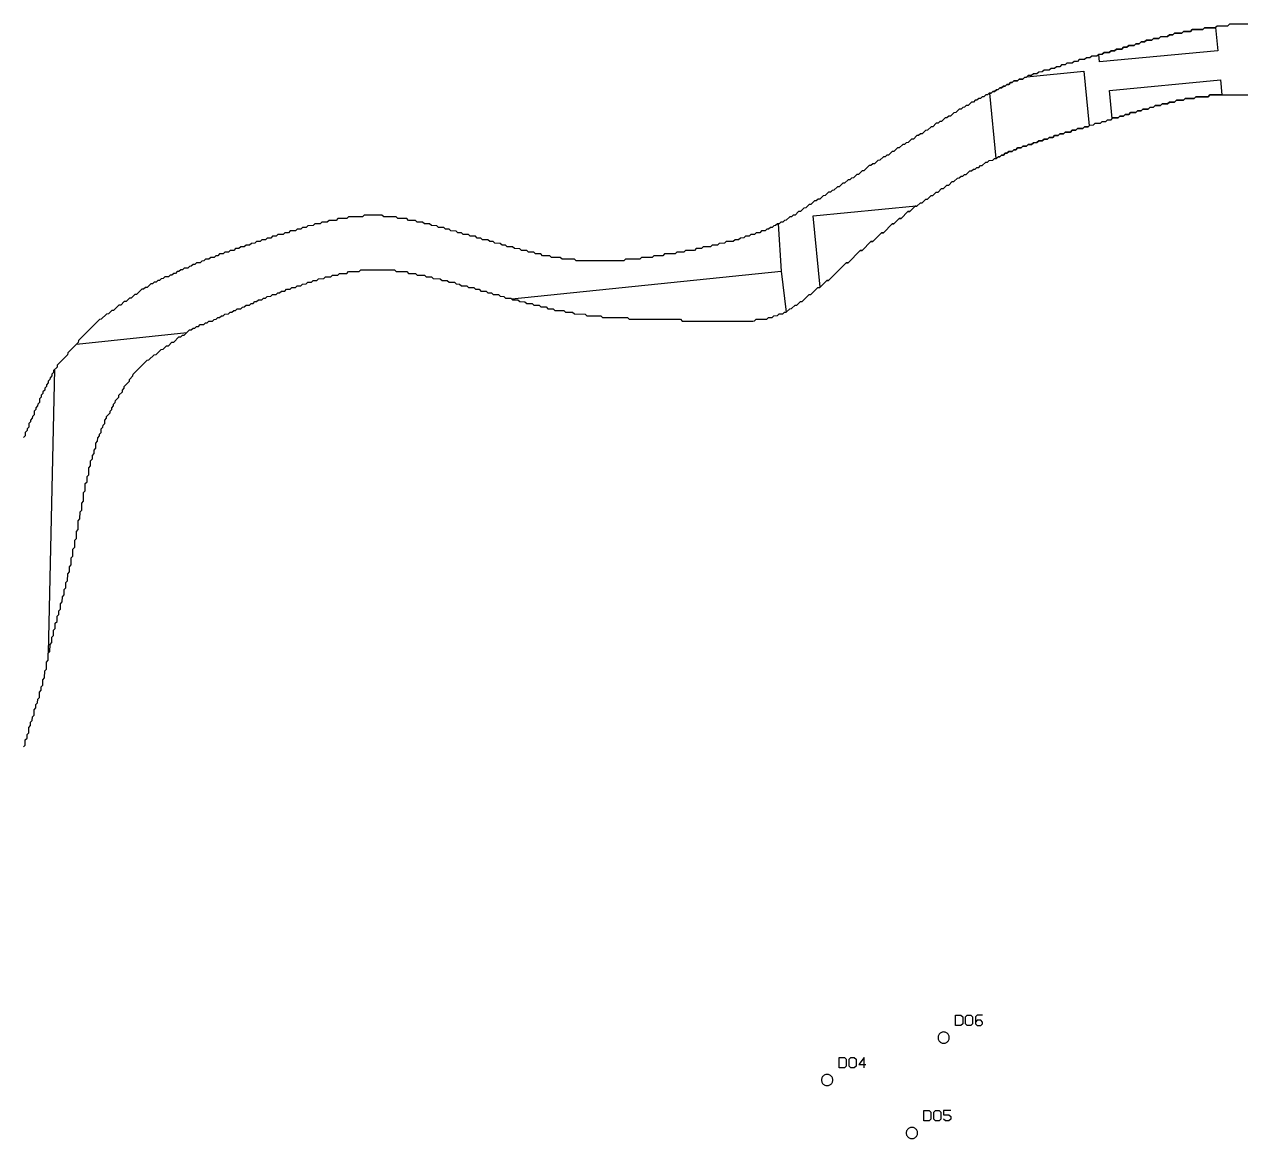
# Model space of a CAD drawing. Header units: millimetres. Extents: x 0 to 1219, y 0 to 1240.
# Drawn here: x 340.2 to 684.7, y 558.1 to 873.5 of the extents above; entities that cross this region are included whole.
import ezdxf

# ---------------------------------------------------------------- set-up
doc = ezdxf.new("R2010")
doc.units = ezdxf.units.MM
for name, color, linetype in [('CUT_DOWEL_3.2', 2, 'Continuous'), ('CUT_OUTER', 1, 'Continuous'), ('ENGRAVE_BLDG_BOX', 5, 'Continuous'), ('ENGRAVE_BLDG_FOOTPRINT', 8, 'Continuous'), ('ENGRAVE_NEXT', 3, 'Continuous'), ('ENGRAVE_SITE_BOUNDARY', 6, 'Continuous'), ('ENGRAVE_TEXT', 2, 'Continuous')]:
    doc.layers.add(name, color=color, linetype=linetype)

msp = doc.modelspace()

# ---------------------------------------------------------------- linework, layer by layer
at = {"layer": 'CUT_DOWEL_3.2'}
for points in [[(602.18, 586.69), (602.17, 586.9), (602.13, 587.1), (602.06, 587.3), (601.97, 587.49), (601.85, 587.66), (601.71, 587.82), (601.55, 587.96), (601.38, 588.07), (601.19, 588.17), (601, 588.23), (600.79, 588.27), (600.58, 588.29), (600.37, 588.27), (600.17, 588.23), (599.97, 588.17), (599.78, 588.07), (599.61, 587.96), (599.45, 587.82), (599.31, 587.66), (599.2, 587.49), (599.1, 587.3), (599.04, 587.1), (598.99, 586.9), (598.98, 586.69), (598.99, 586.48), (599.04, 586.27), (599.1, 586.08), (599.2, 585.89), (599.31, 585.71), (599.45, 585.56), (599.61, 585.42), (599.78, 585.3), (599.97, 585.21), (600.17, 585.14), (600.37, 585.1), (600.58, 585.09), (600.79, 585.1), (601, 585.14), (601.19, 585.21), (601.38, 585.3), (601.55, 585.42), (601.71, 585.56), (601.85, 585.71), (601.97, 585.89), (602.06, 586.08), (602.13, 586.27), (602.17, 586.48), (602.18, 586.69)], [(569.18, 574.69), (569.17, 574.9), (569.13, 575.1), (569.06, 575.3), (568.97, 575.49), (568.85, 575.66), (568.71, 575.82), (568.55, 575.96), (568.38, 576.07), (568.19, 576.17), (568, 576.23), (567.79, 576.27), (567.58, 576.29), (567.37, 576.27), (567.17, 576.23), (566.97, 576.17), (566.78, 576.07), (566.61, 575.96), (566.45, 575.82), (566.31, 575.66), (566.2, 575.49), (566.1, 575.3), (566.04, 575.1), (565.99, 574.9), (565.98, 574.69), (565.99, 574.48), (566.04, 574.27), (566.1, 574.08), (566.2, 573.89), (566.31, 573.71), (566.45, 573.56), (566.61, 573.42), (566.78, 573.3), (566.97, 573.21), (567.17, 573.14), (567.37, 573.1), (567.58, 573.09), (567.79, 573.1), (568, 573.14), (568.19, 573.21), (568.38, 573.3), (568.55, 573.42), (568.71, 573.56), (568.85, 573.71), (568.97, 573.89), (569.06, 574.08), (569.13, 574.27), (569.17, 574.48), (569.18, 574.69)], [(593.18, 559.69), (593.17, 559.9), (593.13, 560.1), (593.06, 560.3), (592.97, 560.49), (592.85, 560.66), (592.71, 560.82), (592.55, 560.96), (592.38, 561.07), (592.19, 561.17), (592, 561.23), (591.79, 561.27), (591.58, 561.29), (591.37, 561.27), (591.17, 561.23), (590.97, 561.17), (590.78, 561.07), (590.61, 560.96), (590.45, 560.82), (590.31, 560.66), (590.2, 560.49), (590.1, 560.3), (590.04, 560.1), (589.99, 559.9), (589.98, 559.69), (589.99, 559.48), (590.04, 559.27), (590.1, 559.08), (590.2, 558.89), (590.31, 558.71), (590.45, 558.56), (590.61, 558.42), (590.78, 558.3), (590.97, 558.21), (591.17, 558.14), (591.37, 558.1), (591.58, 558.09), (591.79, 558.1), (592, 558.14), (592.19, 558.21), (592.38, 558.3), (592.55, 558.42), (592.71, 558.56), (592.85, 558.71), (592.97, 558.89), (593.06, 559.08), (593.13, 559.27), (593.17, 559.48), (593.18, 559.69)]]:
    msp.add_lwpolyline(points, close=True, dxfattribs=at)
at = {"layer": 'CUT_OUTER'}
msp.add_lwpolyline([(689, 873.52), (681.5, 873.52), (681, 873.03), (678, 873.02), (677.5, 872.53), (674.5, 872.52), (674, 872.03), (671, 872.02), (670.5, 871.53), (668.5, 871.52), (668, 871.03), (666, 871.02), (665.5, 870.53), (664.5, 870.52), (664, 870.03), (662, 870.02), (661.5, 869.53), (660, 869.52), (659.5, 869.03), (658, 869.02), (657.5, 868.53), (656.5, 868.52), (656, 868.03), (655, 868.02), (654.5, 867.53), (653, 867.52), (652.5, 867.03), (651.5, 867.02), (651, 866.53), (649.5, 866.52), (649, 866.03), (648, 866.02), (647.5, 865.53), (646, 865.52), (645.5, 865.03), (644.5, 865.02), (644, 864.53), (642.5, 864.52), (642, 864.03), (641, 864.02), (640.5, 863.53), (639, 863.52), (638.5, 863.03), (637.5, 863.02), (637, 862.53), (635.5, 862.52), (635, 862.03), (634, 862.02), (633.5, 861.53), (632.5, 861.52), (632, 861.03), (631, 861.02), (630.5, 860.53), (629, 860.52), (628.5, 860.03), (627.5, 860.02), (627, 859.53), (626, 859.52), (625.5, 859.03), (624.5, 859.02), (624, 858.53), (623.47, 858.5), (623, 858.03), (622, 858.02), (621.5, 857.53), (620.5, 857.51), (620, 857.03), (619.5, 857.02), (619, 856.53), (618.5, 856.52), (618, 856.03), (617.5, 856.02), (617, 855.53), (616.5, 855.52), (616, 855.03), (615.5, 855.02), (615, 854.53), (614.5, 854.52), (614, 854.03), (613.5, 854.02), (613, 853.53), (612.5, 853.52), (612, 853.03), (611.5, 853.02), (611, 852.53), (610.5, 852.52), (610, 852.03), (609.5, 852.02), (609, 851.53), (608.5, 851.52), (607.5, 850.53), (607, 850.52), (606.5, 850.03), (606, 850.02), (605.5, 849.53), (605, 849.52), (604, 848.53), (603.48, 848.5), (602.5, 847.53), (602, 847.52), (601.5, 847.03), (601, 847.02), (600, 846.03), (599.5, 846.02), (599, 845.53), (598.5, 845.52), (597.5, 844.53), (597, 844.52), (596, 843.53), (595.48, 843.5), (594.5, 842.53), (594, 842.52), (593.5, 842.03), (593, 842.02), (592, 841.03), (591.48, 841), (590.5, 840.03), (590, 840.02), (589.5, 839.53), (589, 839.52), (588, 838.53), (587.5, 838.52), (586.5, 837.53), (585.98, 837.5), (585, 836.53), (584.5, 836.52), (584, 836.03), (583.5, 836.02), (582.5, 835.03), (581.98, 835), (581, 834.03), (580.5, 834.02), (580, 833.53), (579.5, 833.52), (578, 832.03), (577.5, 832.02), (576.5, 831.03), (575.98, 831), (575, 830.03), (574.5, 830.02), (574, 829.53), (573.5, 829.52), (572.5, 828.53), (572, 828.52), (571, 827.53), (570.48, 827.5), (569.5, 826.53), (569, 826.52), (568.5, 826.03), (568, 826.02), (567, 825.03), (566.48, 825), (565.5, 824.03), (565, 824.02), (564.5, 823.53), (564, 823.52), (563, 822.53), (562.5, 822.52), (561.5, 821.53), (561, 821.52), (560, 820.53), (559.47, 820.5), (558.5, 819.54), (558, 819.52), (557.5, 819.03), (557, 819.02), (556, 818.04), (555.5, 818.02), (555, 817.54), (554.5, 817.52), (554, 817.04), (553.5, 817.02), (553, 816.54), (552.5, 816.52), (552, 816.04), (551.5, 816.02), (551, 815.54), (550.46, 815.5), (550, 815.04), (549, 815.02), (548.5, 814.54), (547.5, 814.52), (547, 814.04), (546, 814.02), (545.5, 813.54), (544.5, 813.52), (544, 813.04), (543, 813.02), (542.5, 812.54), (541.5, 812.52), (541, 812.04), (539, 812.02), (538.5, 811.54), (537, 811.52), (536.5, 811.04), (535, 811.02), (534.5, 810.54), (532.5, 810.52), (532, 810.03), (530.5, 810.02), (530, 809.54), (527.5, 809.52), (527, 809.03), (525, 809.02), (524.5, 808.53), (521.5, 808.52), (521, 808.03), (518.5, 808.02), (518, 807.53), (515, 807.52), (514.5, 807.03), (510.5, 807.02), (510, 806.53), (496.5, 806.53), (496, 807.02), (492.5, 807.03), (492, 807.51), (489.5, 807.53), (489, 808.01), (487, 808.03), (486.5, 808.52), (485, 808.53), (484.5, 809.01), (483, 809.03), (482.5, 809.51), (481, 809.53), (480.5, 810.01), (479, 810.03), (478.5, 810.51), (477, 810.53), (476.5, 811.02), (475.5, 811.03), (475, 811.51), (473.5, 811.53), (473, 812.01), (472, 812.03), (471.5, 812.51), (470, 812.53), (469.5, 813.01), (468.5, 813.03), (468, 813.51), (466.5, 813.53), (466, 814.01), (464.5, 814.03), (464, 814.51), (463, 814.53), (462.5, 815.01), (461, 815.03), (460.5, 815.51), (459.5, 815.53), (459, 816.01), (457.5, 816.03), (457, 816.51), (455.5, 816.53), (455, 817.01), (453.5, 817.03), (453, 817.51), (451.5, 817.53), (451, 818.01), (449, 818.03), (448.5, 818.51), (446, 818.53), (445.5, 819.01), (442, 819.03), (441.5, 819.51), (436.5, 819.51), (436, 819.03), (432, 819.01), (431.5, 818.53), (429, 818.51), (428.5, 818.03), (426.5, 818.01), (426, 817.53), (424.5, 817.51), (424, 817.03), (422.5, 817.01), (422, 816.53), (420.5, 816.51), (420, 816.03), (419, 816.02), (418.5, 815.53), (417.5, 815.52), (417, 815.03), (415.5, 815.02), (415, 814.53), (414, 814.52), (413.5, 814.03), (412, 814.02), (411.5, 813.53), (410.5, 813.52), (410, 813.03), (409, 813.02), (408.5, 812.53), (407.5, 812.52), (407, 812.03), (406, 812.02), (405.5, 811.53), (404.5, 811.52), (404, 811.03), (403, 811.02), (402.5, 810.53), (401.5, 810.52), (401, 810.03), (400, 810.02), (399.5, 809.53), (398.5, 809.52), (398, 809.03), (397, 809.02), (396.5, 808.53), (395.5, 808.52), (395, 808.03), (394.47, 808), (394, 807.53), (393, 807.52), (392.5, 807.03), (391.5, 807.02), (391, 806.53), (390.47, 806.5), (390, 806.03), (389, 806.02), (388.5, 805.53), (388, 805.52), (387.5, 805.03), (386.97, 805), (386.5, 804.53), (385.5, 804.52), (385, 804.03), (384.5, 804.02), (384, 803.53), (383.5, 803.52), (383, 803.03), (382.5, 803.02), (382, 802.53), (381.47, 802.5), (381, 802.03), (380, 802.02), (379.5, 801.53), (378.97, 801.5), (378.5, 801.03), (378, 801.02), (377.5, 800.53), (376.97, 800.5), (376.5, 800.03), (376, 800.02), (375, 799.03), (374.5, 799.02), (374, 798.53), (373.5, 798.52), (372, 797.03), (371.5, 797.02), (370.5, 796.03), (370, 796.02), (369, 795.03), (368.5, 795.02), (367.5, 794.03), (367, 794.02), (365.5, 792.53), (365, 792.52), (364, 791.53), (363.48, 791.5), (362, 790.03), (361.48, 790), (355.5, 784.02), (355.47, 783.5), (352.5, 780.53), (352.47, 780), (349.5, 777.02), (349.47, 776.5), (348.48, 775.5), (348.47, 775), (347.98, 774.5), (347.97, 774), (347.48, 773.5), (347.47, 773), (346.98, 772.5), (346.97, 772), (346.48, 771.5), (346.47, 771), (345.98, 770.5), (345.97, 770), (345.48, 769.5), (345.47, 769), (345, 768.53), (344.97, 768), (344.48, 767.5), (344.46, 766.5), (344, 766.04), (343.97, 765.5), (343.48, 765), (343.47, 764.5), (342.98, 764), (342.96, 763), (342.5, 762.54), (342.46, 762), (341.98, 761.5), (341.97, 761), (341.48, 760.5), (341.46, 759.5), (341, 759.04), (340.96, 758.5), (340.48, 758), (340.46, 757), (340, 756.54)], dxfattribs=at)
at = {"layer": 'ENGRAVE_BLDG_BOX'}
for points in [[(678.2, 866.05), (644.73, 862.89), (644.53, 865.02), (645.5, 865.03), (646, 865.52), (647.5, 865.53), (648, 866.02), (649, 866.03), (649.5, 866.52), (651, 866.53), (651.5, 867.02), (652.5, 867.03), (653, 867.52), (654.5, 867.53), (655, 868.02), (656, 868.03), (656.5, 868.52), (657.5, 868.53), (658, 869.02), (659.5, 869.03), (660, 869.52), (661.5, 869.53), (662, 870.02), (664, 870.03), (664.5, 870.52), (665.5, 870.53), (666, 871.02), (668, 871.03), (668.5, 871.52), (670.5, 871.53), (671, 872.02), (674, 872.03), (674.5, 872.52), (677.5, 872.53), (677.58, 872.61), (678.2, 866.05)], [(613.67, 854.02), (614, 854.03), (614.5, 854.52), (615, 854.53), (615.5, 855.02), (616, 855.03), (616.5, 855.52), (617, 855.53), (617.5, 856.02), (618, 856.03), (618.5, 856.52), (619, 856.53), (619.5, 857.02), (620, 857.03), (620.5, 857.51), (621.5, 857.53), (622, 858.02), (623, 858.03), (623.47, 858.5), (624, 858.53), (624.17, 858.69), (640.32, 860.22), (641.77, 844.8), (641.5, 844.53), (640.5, 844.52), (640, 844.03), (638.5, 844.02), (638, 843.53), (637, 843.52), (636.5, 843.03), (635, 843.02), (634.5, 842.53), (633.5, 842.52), (633, 842.03), (632, 842.02), (631.5, 841.53), (630.5, 841.52), (630, 841.03), (629, 841.02), (628.5, 840.53), (627.5, 840.52), (627, 840.03), (626, 840.02), (625.5, 839.53), (624.5, 839.52), (624, 839.03), (623, 839.02), (622.5, 838.53), (621.5, 838.52), (621, 838.03), (620.47, 838), (620, 837.53), (619, 837.52), (618.5, 837.03), (618, 837.02), (617.5, 836.53), (617, 836.52), (616.5, 836.03), (616, 836.02), (615.5, 835.53), (615.42, 835.52), (613.67, 854.02)], [(647.54, 854.83), (678.98, 857.81), (679.39, 853.52), (676, 853.52), (675.5, 853.03), (672, 853.02), (671.5, 852.53), (669, 852.52), (668.5, 852.03), (666.5, 852.02), (666, 851.53), (664.5, 851.52), (664, 851.03), (662.5, 851.02), (662, 850.53), (660.5, 850.52), (660, 850.03), (659, 850.02), (658.5, 849.53), (657, 849.52), (656.5, 849.03), (655.5, 849.02), (655, 848.53), (653.5, 848.52), (653, 848.03), (652, 848.02), (651.5, 847.53), (650.5, 847.52), (650, 847.03), (648.5, 847.02), (648.3, 846.82), (647.54, 854.83)], [(563.65, 819.34), (592.83, 822.11), (592.83, 822.02), (592.5, 822.02), (591, 820.53), (590.48, 820.5), (588.5, 818.53), (588, 818.52), (586.5, 817.03), (585.98, 817), (583.5, 814.53), (582.98, 814.5), (580.5, 812.03), (579.98, 812), (577.5, 809.53), (576.98, 809.5), (573.5, 806.04), (572.97, 806), (568, 801.04), (567.47, 801), (565.56, 799.1), (563.65, 819.34)]]:
    msp.add_lwpolyline(points, close=True, dxfattribs=at)
at = {"layer": 'ENGRAVE_BLDG_FOOTPRINT'}
for points in [[(678.2, 866.05), (644.73, 862.89), (644.53, 865.02), (645.5, 865.03), (646, 865.52), (647.5, 865.53), (648, 866.02), (649, 866.03), (649.5, 866.52), (651, 866.53), (651.5, 867.02), (652.5, 867.03), (653, 867.52), (654.5, 867.53), (655, 868.02), (656, 868.03), (656.5, 868.52), (657.5, 868.53), (658, 869.02), (659.5, 869.03), (660, 869.52), (661.5, 869.53), (662, 870.02), (664, 870.03), (664.5, 870.52), (665.5, 870.53), (666, 871.02), (668, 871.03), (668.5, 871.52), (670.5, 871.53), (671, 872.02), (674, 872.03), (674.5, 872.52), (677.5, 872.53), (677.58, 872.61), (678.2, 866.05)], [(613.67, 854.02), (614, 854.03), (614.5, 854.52), (615, 854.53), (615.5, 855.02), (616, 855.03), (616.5, 855.52), (617, 855.53), (617.5, 856.02), (618, 856.03), (618.5, 856.52), (619, 856.53), (619.5, 857.02), (620, 857.03), (620.5, 857.51), (621.5, 857.53), (622, 858.02), (623, 858.03), (623.47, 858.5), (624, 858.53), (624.17, 858.69), (640.32, 860.22), (641.77, 844.8), (641.5, 844.53), (640.5, 844.52), (640, 844.03), (638.5, 844.02), (638, 843.53), (637, 843.52), (636.5, 843.03), (635, 843.02), (634.5, 842.53), (633.5, 842.52), (633, 842.03), (632, 842.02), (631.5, 841.53), (630.5, 841.52), (630, 841.03), (629, 841.02), (628.5, 840.53), (627.5, 840.52), (627, 840.03), (626, 840.02), (625.5, 839.53), (624.5, 839.52), (624, 839.03), (623, 839.02), (622.5, 838.53), (621.5, 838.52), (621, 838.03), (620.47, 838), (620, 837.53), (619, 837.52), (618.5, 837.03), (618, 837.02), (617.5, 836.53), (617, 836.52), (616.5, 836.03), (616, 836.02), (615.5, 835.53), (615.42, 835.52), (613.67, 854.02)], [(647.54, 854.83), (678.98, 857.81), (679.39, 853.52), (676, 853.52), (675.5, 853.03), (672, 853.02), (671.5, 852.53), (669, 852.52), (668.5, 852.03), (666.5, 852.02), (666, 851.53), (664.5, 851.52), (664, 851.03), (662.5, 851.02), (662, 850.53), (660.5, 850.52), (660, 850.03), (659, 850.02), (658.5, 849.53), (657, 849.52), (656.5, 849.03), (655.5, 849.02), (655, 848.53), (653.5, 848.52), (653, 848.03), (652, 848.02), (651.5, 847.53), (650.5, 847.52), (650, 847.03), (648.5, 847.02), (648.3, 846.82), (647.54, 854.83)], [(563.65, 819.34), (592.83, 822.11), (592.83, 822.02), (592.5, 822.02), (591, 820.53), (590.48, 820.5), (588.5, 818.53), (588, 818.52), (586.5, 817.03), (585.98, 817), (583.5, 814.53), (582.98, 814.5), (580.5, 812.03), (579.98, 812), (577.5, 809.53), (576.98, 809.5), (573.5, 806.04), (572.97, 806), (568, 801.04), (567.47, 801), (565.56, 799.1), (563.65, 819.34)]]:
    msp.add_lwpolyline(points, close=True, dxfattribs=at)
at = {"layer": 'ENGRAVE_NEXT'}
msp.add_lwpolyline([(339.98, 669), (340.46, 669.5), (340.48, 671), (340.96, 671.5), (340.98, 672.5), (341.46, 673), (341.48, 674.5), (341.96, 675), (341.98, 676), (342.46, 676.5), (342.48, 677.5), (342.96, 678), (342.98, 679.5), (343.46, 680), (343.48, 681), (343.96, 681.5), (343.98, 682.5), (344.46, 683), (344.48, 684.5), (344.96, 685), (344.98, 686), (345.45, 686.5), (345.48, 688), (345.95, 688.5), (345.98, 690.5), (346.45, 691), (346.48, 693), (346.96, 693.5), (346.98, 695.5), (347.46, 696), (347.48, 698), (347.96, 698.5), (347.98, 700), (348.46, 700.5), (348.48, 702), (348.96, 702.5), (348.98, 704), (349.46, 704.5), (349.48, 706), (349.96, 706.5), (349.98, 707.5), (350.45, 708), (350.48, 709.5), (350.95, 710), (350.98, 711.5), (351.46, 712), (351.48, 713.5), (351.96, 714), (351.98, 715.5), (352.45, 716), (352.48, 718), (352.96, 718.5), (352.98, 720), (353.46, 720.5), (353.48, 722.5), (353.96, 723), (353.98, 725), (354.46, 725.5), (354.48, 727.5), (354.96, 728), (354.98, 730), (355.46, 730.5), (355.48, 733), (355.96, 733.5), (355.98, 735.5), (356.46, 736), (356.48, 738), (356.96, 738.5), (356.98, 741), (357.46, 741.5), (357.48, 743.5), (357.97, 744), (357.98, 745.5), (358.47, 746), (358.48, 748), (358.97, 748.5), (358.98, 750), (359.47, 750.5), (359.48, 751.5), (359.97, 752), (359.98, 753), (360.47, 753.5), (360.48, 755), (360.97, 755.5), (360.98, 756.5), (361.47, 757), (361.5, 757.53), (361.97, 758), (361.98, 759), (362.47, 759.5), (362.5, 760.03), (362.97, 760.5), (362.99, 761.5), (363.47, 762), (363.5, 762.52), (364.47, 763.5), (364.48, 764), (364.97, 764.5), (364.98, 765), (365.47, 765.5), (365.48, 766), (365.97, 766.5), (365.98, 767), (366.97, 768), (367, 768.52), (367.97, 769.5), (367.98, 770), (368.47, 770.5), (368.48, 771), (369.97, 772.5), (369.98, 773), (370.97, 774), (371, 774.52), (374.98, 778.5), (375.5, 778.53), (376.98, 780), (377.5, 780.03), (379, 781.52), (379.5, 781.53), (380.5, 782.52), (381, 782.53), (382, 783.52), (382.5, 783.53), (384, 785.02), (384.5, 785.03), (385, 785.52), (385.5, 785.53), (387, 787.02), (387.5, 787.02), (388, 787.52), (388.5, 787.52), (388.98, 788), (389.5, 788.02), (390, 788.51), (391, 788.53), (391.47, 789), (392, 789.03), (392.5, 789.52), (393.5, 789.53), (393.97, 790), (394.5, 790.03), (395, 790.52), (395.5, 790.53), (396, 791.02), (396.5, 791.03), (397, 791.52), (398, 791.53), (398.47, 792), (399, 792.03), (399.5, 792.52), (400, 792.53), (400.5, 793.02), (401.5, 793.03), (401.97, 793.5), (402.5, 793.53), (403, 794.02), (404, 794.03), (404.47, 794.5), (405, 794.53), (405.5, 795.02), (406, 795.03), (406.5, 795.51), (407.5, 795.53), (407.97, 796), (408.5, 796.03), (409, 796.51), (410, 796.53), (410.5, 797.02), (411.5, 797.03), (411.97, 797.5), (412.5, 797.53), (413, 798.01), (414, 798.03), (414.5, 798.51), (415.5, 798.53), (416, 799.01), (417, 799.03), (417.5, 799.51), (418.5, 799.53), (419, 800.01), (420, 800.03), (420.5, 800.51), (421.5, 800.53), (422, 801.01), (423, 801.03), (423.5, 801.51), (425, 801.53), (425.5, 802.01), (427, 802.03), (427.5, 802.51), (429, 802.53), (429.5, 803.01), (431.5, 803.03), (432, 803.51), (435, 803.53), (435.5, 804.01), (445, 804.01), (445.5, 803.53), (448.5, 803.51), (449, 803.02), (451, 803.01), (451.5, 802.53), (453.5, 802.51), (454, 802.03), (455.5, 802.01), (456, 801.53), (458, 801.51), (458.5, 801.02), (460, 801.01), (460.5, 800.52), (462, 800.51), (462.5, 800.02), (463.5, 800.01), (464, 799.53), (465.5, 799.51), (466, 799.03), (467.5, 799.01), (468, 798.52), (469, 798.51), (469.5, 798.03), (471, 798.01), (471.5, 797.52), (472.5, 797.51), (473, 797.03), (474.5, 797.01), (475, 796.53), (476, 796.51), (476.5, 796.03), (478, 796.01), (478.5, 795.53), (480, 795.51), (480.5, 795.03), (482, 795.01), (482.5, 794.53), (484, 794.51), (484.5, 794.03), (486, 794.01), (486.5, 793.53), (488, 793.51), (488.5, 793.03), (490, 793.01), (490.5, 792.53), (493, 792.51), (493.5, 792.03), (495.5, 792.01), (496, 791.53), (499, 791.51), (499.5, 791.03), (503.5, 791.02), (504, 790.53), (511, 790.52), (511.5, 790.03), (526, 790.02), (526.5, 789.54), (546.5, 789.54), (547, 789.55), (547.5, 790.03), (550.5, 790.06), (551, 790.53), (552, 790.55), (552.5, 791.03), (553.5, 791.06), (554, 791.53), (555, 791.56), (555.5, 792.04), (556, 792.06), (557, 793.03), (557.5, 793.05), (558.5, 794.03), (559, 794.05), (560, 795.03), (560.5, 795.05), (562.47, 797), (563, 797.05), (564.97, 799), (565.5, 799.04), (567.47, 801), (568, 801.04), (572.97, 806), (573.5, 806.04), (576.98, 809.5), (577.5, 809.53), (579.98, 812), (580.5, 812.03), (582.98, 814.5), (583.5, 814.53), (585.98, 817), (586.5, 817.03), (588, 818.52), (588.5, 818.53), (590.48, 820.5), (591, 820.53), (592.5, 822.02), (593, 822.03), (594, 823.02), (594.5, 823.03), (595.5, 824.02), (596, 824.03), (597, 825.02), (597.5, 825.03), (598.5, 826.02), (599, 826.03), (600, 827.02), (600.5, 827.03), (601.5, 828.02), (602, 828.03), (603, 829.02), (603.5, 829.03), (604.5, 830.02), (605, 830.03), (605.5, 830.52), (606, 830.53), (606.5, 831.02), (607, 831.03), (608, 832.02), (608.5, 832.03), (609, 832.52), (609.5, 832.53), (610, 833.02), (610.5, 833.03), (611, 833.52), (611.5, 833.53), (612.5, 834.52), (613, 834.52), (613.5, 835.02), (614.5, 835.03), (614.97, 835.5), (615.5, 835.53), (616, 836.02), (616.5, 836.03), (617, 836.52), (617.5, 836.53), (618, 837.02), (618.5, 837.03), (619, 837.52), (620, 837.53), (620.47, 838), (621, 838.03), (621.5, 838.52), (622.5, 838.53), (623, 839.02), (624, 839.03), (624.5, 839.52), (625.5, 839.53), (626, 840.02), (627, 840.03), (627.5, 840.52), (628.5, 840.53), (629, 841.02), (630, 841.03), (630.5, 841.52), (631.5, 841.53), (632, 842.02), (633, 842.03), (633.5, 842.52), (634.5, 842.53), (635, 843.02), (636.5, 843.03), (637, 843.52), (638, 843.53), (638.5, 844.02), (640, 844.03), (640.5, 844.52), (641.5, 844.53), (642, 845.02), (643, 845.03), (643.5, 845.52), (645, 845.53), (645.5, 846.02), (646.5, 846.03), (647, 846.52), (648, 846.53), (648.5, 847.02), (650, 847.03), (650.5, 847.52), (651.5, 847.53), (652, 848.02), (653, 848.03), (653.5, 848.52), (655, 848.53), (655.5, 849.02), (656.5, 849.03), (657, 849.52), (658.5, 849.53), (659, 850.02), (660, 850.03), (660.5, 850.52), (662, 850.53), (662.5, 851.02), (664, 851.03), (664.5, 851.52), (666, 851.53), (666.5, 852.02), (668.5, 852.03), (669, 852.52), (671.5, 852.53), (672, 853.02), (675.5, 853.03), (676, 853.52), (703.5, 853.52)], dxfattribs=at)
at = {"layer": 'ENGRAVE_SITE_BOUNDARY'}
for points in [[(553.71, 817.03), (554.58, 803.68)], [(478.25, 795.77), (554.58, 803.68), (555.96, 792.06)], [(354.97, 783), (386.22, 786.24)], [(347.05, 695.57), (348.84, 775.86)]]:
    msp.add_lwpolyline(points, dxfattribs=at)
at = {"layer": 'ENGRAVE_TEXT'}
for points in [[(603.98, 590.09), (603.98, 593.09), (605.48, 593.09), (605.98, 592.59), (605.98, 590.59), (605.48, 590.09), (603.98, 590.09)], [(606.78, 590.59), (606.78, 592.59), (607.28, 593.09), (608.28, 593.09), (608.78, 592.59), (608.78, 590.59), (608.28, 590.09), (607.28, 590.09), (606.78, 590.59)], [(611.58, 593.09), (610.08, 593.09), (609.58, 592.59), (609.58, 590.59), (610.08, 590.09), (611.08, 590.09), (611.58, 590.59), (611.58, 591.09), (611.08, 591.59), (610.08, 591.59), (609.58, 591.09)], [(570.98, 578.09), (570.98, 581.09), (572.48, 581.09), (572.98, 580.59), (572.98, 578.59), (572.48, 578.09), (570.98, 578.09)], [(573.78, 578.59), (573.78, 580.59), (574.28, 581.09), (575.28, 581.09), (575.78, 580.59), (575.78, 578.59), (575.28, 578.09), (574.28, 578.09), (573.78, 578.59)], [(578.08, 578.09), (578.08, 581.09), (576.58, 579.09), (578.58, 579.09)], [(594.98, 563.09), (594.98, 566.09), (596.48, 566.09), (596.98, 565.59), (596.98, 563.59), (596.48, 563.09), (594.98, 563.09)], [(597.78, 563.59), (597.78, 565.59), (598.28, 566.09), (599.28, 566.09), (599.78, 565.59), (599.78, 563.59), (599.28, 563.09), (598.28, 563.09), (597.78, 563.59)], [(602.58, 566.09), (600.58, 566.09), (600.58, 564.84), (602.08, 564.84), (602.58, 564.34), (602.58, 563.59), (602.08, 563.09), (601.08, 563.09), (600.58, 563.59)]]:
    msp.add_lwpolyline(points, dxfattribs=at)

doc.saveas('drawing.dxf')
